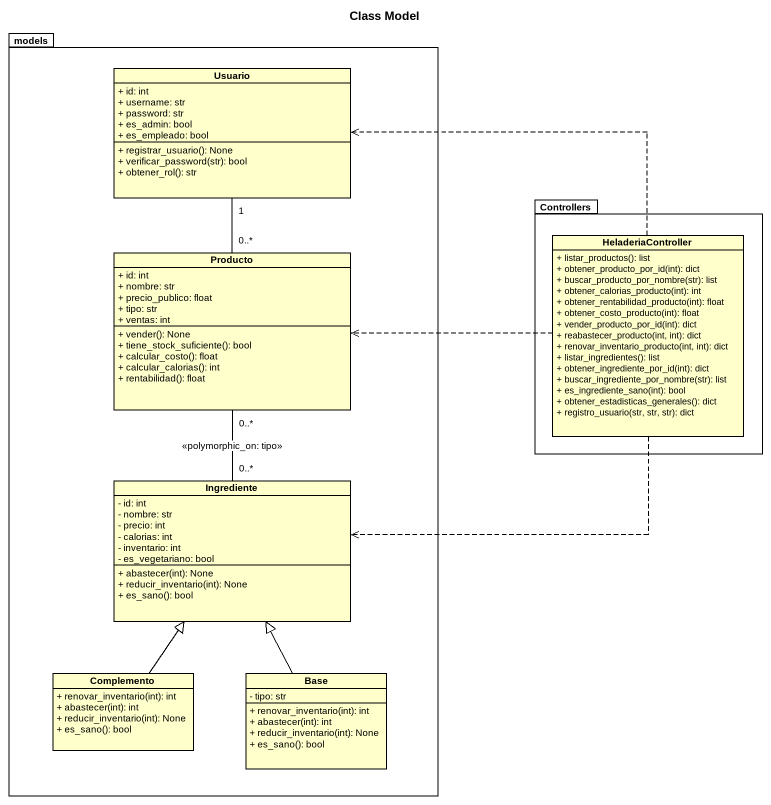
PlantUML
@startuml
title Class Model
hide circle
hide empty members
skinparam classAttributeIconSize 0
package models {
  class Usuario {
    + id: int
    + username: str
    + password: str
    + es_admin: bool
    + es_empleado: bool
    + registrar_usuario(): None
    + verificar_password(str): bool
    + obtener_rol(): str
  }
  class Producto {
    + id: int
    + nombre: str
    + precio_publico: float
    + tipo: str
    + ventas: int
    + vender(): None
    + tiene_stock_suficiente(): bool
    + calcular_costo(): float
    + calcular_calorias(): int
    + rentabilidad(): float
  }
  class Ingrediente {
    - id: int
    - nombre: str
    - precio: int
    - calorias: int
    - inventario: int
    - es_vegetariano: bool
    + abastecer(int): None
    + reducir_inventario(int): None
    + es_sano(): bool
  }
  class Complemento {
    + renovar_inventario(int): int
    + abastecer(int): int
    + reducir_inventario(int): None
    + es_sano(): bool
  }
  class Base {
    - tipo: str
    + renovar_inventario(int): int
    + abastecer(int): int
    + reducir_inventario(int): None
    + es_sano(): bool
  }
}
package Controllers {
  class HeladeriaController {
    + listar_productos(): list
    + obtener_producto_por_id(int): dict
    + buscar_producto_por_nombre(str): list
    + obtener_calorias_producto(int): int
    + obtener_rentabilidad_producto(int): float
    + obtener_costo_producto(int): float
    + vender_producto_por_id(int): dict
    + reabastecer_producto(int, int): dict
    + renovar_inventario_producto(int, int): dict
    + listar_ingredientes(): list
    + obtener_ingrediente_por_id(int): dict
    + buscar_ingrediente_por_nombre(str): list
    + es_ingrediente_sano(int): bool
    + obtener_estadisticas_generales(): dict
    + registro_usuario(str, str, str): dict
  }
}
Usuario "1" -- "0..*" Producto
Producto "0..*" -- "0..*" Ingrediente : <<polymorphic_on: tipo>>
HeladeriaController .left.> Usuario
HeladeriaController .left.> Producto
HeladeriaController .left.> Ingrediente
Complemento -up-|> Ingrediente
Base -up-|> Ingrediente
@enduml
